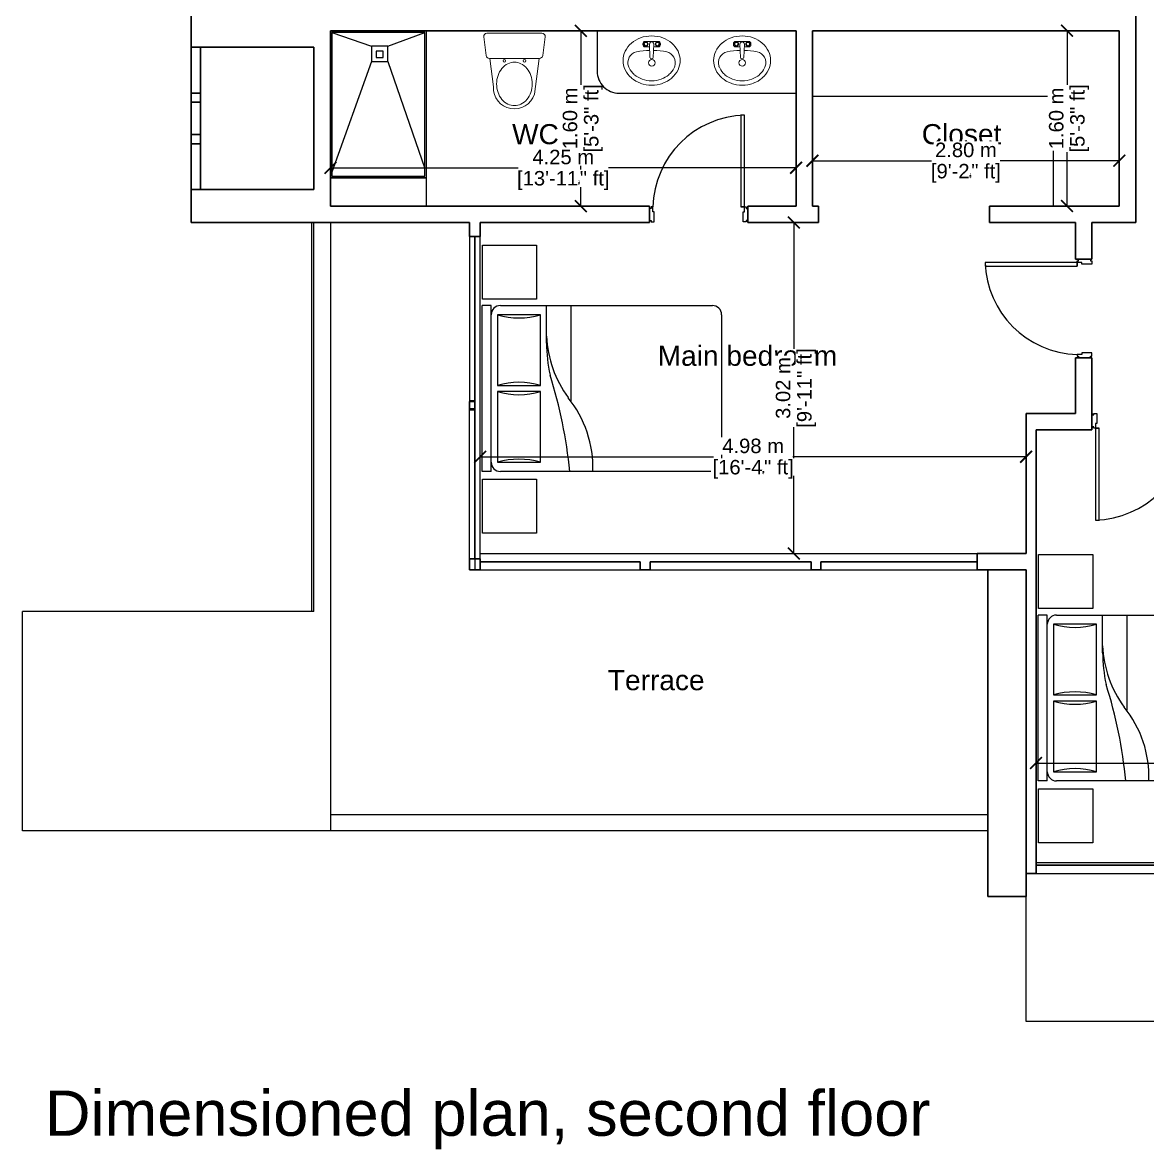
# Model space of a CAD drawing. Header units: metres. Extents: x 244.4 to 340.3, y -4.1 to 64.3.
# Drawn here: x 323.92 to 334.19, y 34.05 to 44.33 of the extents above; entities that cross this region are included whole.
import ezdxf

# ---------------------------------------------------------------- set-up
doc = ezdxf.new("R2010")
doc.units = ezdxf.units.M
doc.layers.get('Defpoints').update_dxf_attribs({"lineweight": 0})
for name, color, linetype, lineweight in [('200', 7, 'Continuous', 0), ('inne_gulv', 7, 'Continuous', 15), ('pza. sanitarias', 7, 'Continuous', 15), ('SectionCutEdges', 6, 'Continuous', 30)]:
    doc.layers.add(name, color=color, linetype=linetype, lineweight=lineweight)
doc.layers.add('Edges', color=7, linetype='Continuous')
doc.layers.add('lines', color=2, linetype='Continuous')
doc.styles.get("Standard").update_dxf_attribs({"font": 'arial.ttf'})
doc.styles.add('TEXTS', font='swissl.ttf')
doc.dimstyles.new('Copy of DIMTEXT', dxfattribs={"dimscale": 0.3, "dimtxt": 0.22, "dimasz": 0.18, "dimexe": 0.05, "dimexo": 0.05, "dimgap": 0.05, "dimtad": 0, "dimzin": 1, "dimdsep": 46, "dimtxsty": 'TEXTS', "dimblk": 'ARCHTICK', "dimcen": 0.1, "dimclrd": 256, "dimclre": 6, "dimclrt": 7, "dimadec": 0, "dimazin": 0, "dimtfac": 0.15, "dimtix": 1, "dimtofl": 0, "dimtmove": 1, "dimatfit": 3, "dimldrblk": 'OPEN', "dimfxl": 0, "dimtolj": 1, "dimtzin": 0, "dimarcsym": 0})

# ---------------------------------------------------------------- blocks, each defined once
blk = doc.blocks.new('bed1p')
at = {"layer": 'lines'}
for p, q in [((35620.207, 16324.102), (35620.207, 16324.595)), ((35620.207, 16324.595), (35620.699, 16324.595)), ((35620.699, 16324.595), (35620.699, 16324.102)), ((35620.771, 16324.6), (35622.284, 16324.6)), ((35620.771, 16324.516), (35620.771, 16324.6)), ((35620.771, 16324.516), (35622.284, 16324.516)), ((35622.284, 16324.516), (35622.284, 16324.6)), ((35622.344, 16324.102), (35622.344, 16324.595)), ((35622.344, 16324.595), (35622.836, 16324.595)), ((35622.836, 16324.595), (35622.836, 16324.102)), ((35620.771, 16322.498), (35620.771, 16324.432)), ((35620.855, 16324.46), (35620.855, 16324.067)), ((35621.499, 16324.46), (35620.855, 16324.46)), ((35621.499, 16324.067), (35621.499, 16324.46)), ((35622.2, 16324.46), (35621.555, 16324.46)), ((35621.555, 16324.46), (35621.555, 16324.067)), ((35622.2, 16324.067), (35622.2, 16324.46)), ((35622.284, 16324.432), (35622.284, 16322.498)), ((35620.699, 16324.102), (35620.207, 16324.102)), ((35622.836, 16324.102), (35622.344, 16324.102)), ((35620.855, 16324.067), (35621.499, 16324.067)), ((35621.555, 16324.067), (35622.2, 16324.067)), ((35621.941, 16324.011), (35622.284, 16324.011)), ((35621.415, 16323.787), (35622.284, 16323.787)), ((35622.2, 16322.414), (35620.855, 16322.414))]:
    blk.add_line(p, q, dxfattribs=at)
for centre, radius, start, end in [((35620.855, 16324.432), 0.0841, 90, 180), ((35622.2, 16324.432), 0.0841, 0, 90), ((35620.182, 16324.263), 0.701, 343.7398, 16.2602), ((35622.172, 16324.263), 0.701, 163.7398, 196.2602), ((35620.883, 16324.263), 0.701, 343.7398, 16.2602), ((35622.873, 16324.263), 0.701, 163.7398, 196.2602), ((35622.05, 16322.982), 1.03, 92.5398, 126.0403), ((35621.941, 16322.666), 1.345, 89.9814, 102.4667), ((35620.38, 16327.968), 4.186, 275.3572, 287.6665), ((35620.813, 16324.579), 0.99, 267.5673, 309.5461), ((35620.855, 16322.498), 0.0841, 180, 270), ((35622.2, 16322.498), 0.0841, 270, 0)]:
    blk.add_arc(centre, radius, start, end, dxfattribs=at)
blk = doc.blocks.new('*U111')
blk.add_lwpolyline([(34, 1124, -0.396717), (966, 192)], format="xyb")
for points in [[(72, 192), (34, 192), (34, 1122), (72, 1122)], [(34, 192), (17, 192), (17, 192), (17, 192), (17, 192), (17, 177), (0, 177), (0, 191), (0, 41), (0, 56), (17, 56), (17, 41), (34, 41), (34, 41), (50, 41), (50, 144), (34, 144)], [(1000, 177), (1000, 192), (1000, 192), (1000, 41), (1000, 56), (983, 56), (983, 41), (966, 41), (966, 41), (950, 41), (950, 144), (966, 144), (966, 192), (983, 192), (983, 177)]]:
    blk.add_lwpolyline(points, close=True)
blk.add_lwpolyline([(34, 192), (72, 192)])
blk = doc.blocks.new('A$C3CB96B6D')
at = {"layer": 'pza. sanitarias'}
for p, q in [((0.056, 0.23), (0.098, 0.557)), ((0.505, 0.23), (0.471, 0.49)), ((0.509, 0.23), (0.052, 0.23)), ((0, 0.034), (0.022, 0.204)), ((0.561, 0.034), (0.539, 0.204)), ((0.531, 0), (0.03, 0))]:
    blk.add_line(p, q, dxfattribs=at)
blk.add_lwpolyline([(0.281, 0.66, 0.116506), (0.221, 0.646, 0.104219), (0.166, 0.603, 0.090534), (0.131, 0.54, 0.082773), (0.118, 0.462, 0.082773), (0.131, 0.384, 0.090534), (0.166, 0.321, 0.104219), (0.221, 0.278, 0.116506), (0.281, 0.264, 0.116506), (0.34, 0.278, 0.104219), (0.395, 0.321, 0.090534), (0.43, 0.384, 0.082773), (0.443, 0.462, 0.082773), (0.43, 0.54, 0.090534), (0.395, 0.603, 0.104219), (0.34, 0.646, 0.116506)], format="xyb", close=True, dxfattribs=at)
for centre in [(0.188, 0.251), (0.373, 0.251)]:
    blk.add_circle(centre, 0.0119, dxfattribs=at)
for centre, radius, start, end in [((0.281, 0.499), 0.191, 357.3127, 162.4499), ((0.052, 0.2), 0.03, 90, 172.5686), ((0.509, 0.2), 0.03, 7.4314, 90), ((0.03, 0.03), 0.03, 172.5686, 270), ((0.531, 0.03), 0.03, 270, 7.4314)]:
    blk.add_arc(centre, radius, start, end, dxfattribs=at)
blk = doc.blocks.new('lva987')
at = {"color": 7}
for p, q in [((35580.39, 16334.626), (35580.39, 16334.616)), ((35580.41, 16334.646), (35580.53, 16334.646)), ((35580.41, 16334.596), (35580.451, 16334.596)), ((35580.45, 16334.621), (35580.454, 16334.5)), ((35580.49, 16334.621), (35580.485, 16334.5)), ((35580.489, 16334.596), (35580.53, 16334.596)), ((35580.55, 16334.626), (35580.55, 16334.616)), ((35580.469, 16334.486), (35580.47, 16334.486))]:
    blk.add_line(p, q, dxfattribs=at)
for centre, radius in [((35580.417, 16334.621), 0.02), ((35580.417, 16334.621), 0.015), ((35580.522, 16334.621), 0.02), ((35580.522, 16334.621), 0.015), ((35580.471, 16334.45), 0.03)]:
    blk.add_circle(centre, radius, dxfattribs=at)
for centre, radius, start, end in [((35580.47, 16334.396), 0.3, 90, 109.7204), ((35580.47, 16334.396), 0.3, 70.2796, 90), ((35580.436, 16334.456), 0.23, 130.8724, 154.422), ((35580.457, 16334.433), 0.261, 109.7204, 130.8724), ((35580.41, 16334.626), 0.02, 90, 180), ((35580.41, 16334.616), 0.02, 180, 270), ((35580.47, 16334.621), 0.02, 355.7673, 184.2327), ((35580.53, 16334.626), 0.02, 0, 90), ((35580.53, 16334.616), 0.02, 270, 0), ((35580.483, 16334.433), 0.261, 49.1276, 70.2796), ((35580.503, 16334.456), 0.23, 25.578, 49.1276), ((35580.405, 16334.471), 0.196, 154.422, 180), ((35580.353, 16334.452), 0.1, 102.1704, 199.6119), ((35580.454, 16333.984), 0.579, 90.2085, 102.1704), ((35580.469, 16334.501), 0.015, 182.1164, 270), ((35580.47, 16334.501), 0.015, 270, 357.8836), ((35580.485, 16333.984), 0.579, 77.8296, 89.7915), ((35580.586, 16334.452), 0.1, 340.3881, 77.8296), ((35580.534, 16334.471), 0.196, 0, 25.578), ((35580.405, 16334.471), 0.196, 180, 205.578), ((35580.436, 16334.486), 0.23, 205.578, 229.1276), ((35580.405, 16334.471), 0.156, 199.6119, 205.578), ((35580.436, 16334.486), 0.19, 205.578, 229.1276), ((35580.503, 16334.486), 0.19, 310.8724, 334.422), ((35580.503, 16334.486), 0.23, 310.8724, 334.422), ((35580.534, 16334.471), 0.156, 334.422, 340.3881), ((35580.534, 16334.471), 0.196, 334.422, 0), ((35580.457, 16334.509), 0.261, 229.1276, 250.2796), ((35580.457, 16334.509), 0.221, 229.1276, 250.2796), ((35580.47, 16334.545), 0.26, 250.2796, 270), ((35580.47, 16334.545), 0.26, 270, 289.7204), ((35580.483, 16334.509), 0.221, 289.7204, 310.8724), ((35580.483, 16334.509), 0.261, 289.7204, 310.8724), ((35580.47, 16334.545), 0.3, 250.2796, 270), ((35580.47, 16334.545), 0.3, 270, 289.7204)]:
    blk.add_arc(centre, radius, start, end, dxfattribs=at)
blk = doc.blocks.new('gtyhk')
at = {"layer": 'Edges'}
for p, q in [((35654.354, 16364.978), (35654.354, 16365.853)), ((35654.354, 16365.853), (35655.695, 16365.853)), ((35655.695, 16365.853), (35655.695, 16364.978)), ((35655.681, 16365.839), (35654.368, 16365.839)), ((35654.368, 16365.839), (35654.368, 16364.992)), ((35654.494, 16365.503), (35654.368, 16365.839)), ((35654.635, 16365.503), (35655.611, 16365.839)), ((35655.681, 16364.992), (35655.681, 16365.839)), ((35654.635, 16365.503), (35654.494, 16365.503)), ((35654.494, 16365.503), (35654.494, 16365.352)), ((35654.598, 16365.458), (35654.54, 16365.458)), ((35654.54, 16365.458), (35654.54, 16365.394)), ((35654.598, 16365.394), (35654.598, 16365.458)), ((35654.635, 16365.352), (35654.635, 16365.503)), ((35654.368, 16364.992), (35654.494, 16365.352)), ((35654.494, 16365.352), (35654.635, 16365.352)), ((35654.54, 16365.394), (35654.598, 16365.394)), ((35654.635, 16365.352), (35655.642, 16364.992)), ((35655.695, 16364.978), (35654.354, 16364.978)), ((35654.368, 16364.992), (35655.681, 16364.992))]:
    blk.add_line(p, q, dxfattribs=at)
blk = doc.blocks.new('_ArchTick')
at = {"color": 0, "linetype": 'ByBlock', "const_width": 0.15}
blk.add_lwpolyline([(-0.5, -0.5), (0.5, 0.5)], dxfattribs=at)
blk = doc.blocks.new('*D155')
at = {"layer": 'Defpoints', "color": 0, "transparency": 16777216}
for p in [(336.274, 37.574), (333.174, 37.37), (336.274, 37.37)]:
    blk.add_point(p, dxfattribs=at)
at = {"layer": 'Edges', "color": 6, "lineweight": -2, "transparency": 16777216}
for p, q in [((333.174, 37.4), (333.174, 37.604)), ((336.274, 37.4), (336.274, 37.604))]:
    blk.add_line(p, q, dxfattribs=at)
at = {"layer": 'Edges', "lineweight": -2, "transparency": 16777216}
for p, q in [((333.174, 37.574), (334.368, 37.574)), ((336.274, 37.574), (335.08, 37.574))]:
    blk.add_line(p, q, dxfattribs=at)
at = {"layer": 'Edges', "lineweight": -2, "transparency": 16777216, "xscale": 0.108, "yscale": 0.108, "zscale": 0.108, "rotation": 180}
blk.add_blockref('_ArchTick', (333.174, 37.574), dxfattribs=at)
at = {"layer": 'Edges', "lineweight": -2, "transparency": 16777216, "xscale": 0.108, "yscale": 0.108, "zscale": 0.108}
blk.add_blockref('_ArchTick', (336.274, 37.574), dxfattribs=at)
at = {"layer": 'Edges', "color": 7, "transparency": 16777216, "insert": (334.724, 37.672), "char_height": 0.132, "attachment_point": 5, "style": 'TEXTS', "bg_fill": 3, "box_fill_scale": 1.1, "bg_fill_color": 256, "bg_fill_true_color": 13158600, "bg_fill_transparency": 0}
blk.add_mtext('\\A1;3.10 m', dxfattribs=at)
at = {"layer": 'Edges', "color": 7, "transparency": 16777216, "insert": (334.724, 37.459), "char_height": 0.132, "attachment_point": 5, "style": 'TEXTS', "bg_fill": 3, "box_fill_scale": 1.1, "bg_fill_color": 256, "bg_fill_true_color": 13158600, "bg_fill_transparency": 0}
blk.add_mtext('\\A1;[10\'-2" ft]', dxfattribs=at)
blk = doc.blocks.new('_Open')
at = {"color": 0, "linetype": 'ByBlock', "lineweight": -2}
for p, q in [((-1, 0.167), (0, 0)), ((-1, -0.167), (0, 0)), ((0, 0), (-1, 0))]:
    blk.add_line(p, q, dxfattribs=at)
blk = doc.blocks.new('*D157')
at = {"layer": 'Defpoints', "color": 0, "transparency": 16777216}
for p in [(330.868, 42.506), (330.868, 39.486), (330.964, 39.486)]:
    blk.add_point(p, dxfattribs=at)
at = {"layer": 'Edges', "color": 6, "lineweight": -2, "transparency": 16777216}
for p, q in [((330.898, 42.506), (330.994, 42.506)), ((330.898, 39.486), (330.994, 39.486))]:
    blk.add_line(p, q, dxfattribs=at)
at = {"layer": 'Edges', "lineweight": -2, "transparency": 16777216}
for p, q in [((330.964, 42.506), (330.964, 41.352)), ((330.964, 39.486), (330.964, 40.64))]:
    blk.add_line(p, q, dxfattribs=at)
at = {"layer": 'Edges', "lineweight": -2, "transparency": 16777216, "xscale": 0.108, "yscale": 0.108, "zscale": 0.108}
for p, rotation in [((330.964, 42.506), 90), ((330.964, 39.486), 270)]:
    blk.add_blockref('_ArchTick', p, dxfattribs=dict(at, rotation=rotation))
at = {"layer": 'Edges', "color": 7, "transparency": 16777216, "insert": (330.866, 40.996), "char_height": 0.132, "attachment_point": 5, "rotation": 90, "style": 'TEXTS', "bg_fill": 3, "box_fill_scale": 1.1, "bg_fill_color": 256, "bg_fill_true_color": 13158600, "bg_fill_transparency": 0}
blk.add_mtext('\\A1;3.02 m', dxfattribs=at)
at = {"layer": 'Edges', "color": 7, "transparency": 16777216, "insert": (331.079, 40.996), "char_height": 0.132, "attachment_point": 5, "rotation": 90, "style": 'TEXTS', "bg_fill": 3, "box_fill_scale": 1.1, "bg_fill_color": 256, "bg_fill_true_color": 13158600, "bg_fill_transparency": 0}
blk.add_mtext('\\A1;[9\'-11" ft]', dxfattribs=at)
blk = doc.blocks.new('*D158')
at = {"layer": 'Defpoints', "color": 0, "transparency": 16777216}
for p in [(333.084, 40.369), (328.101, 40.099), (333.084, 40.099)]:
    blk.add_point(p, dxfattribs=at)
at = {"layer": 'Edges', "color": 6, "lineweight": -2, "transparency": 16777216}
for p, q in [((328.101, 40.129), (328.101, 40.399)), ((333.084, 40.129), (333.084, 40.399))]:
    blk.add_line(p, q, dxfattribs=at)
at = {"layer": 'Edges', "lineweight": -2, "transparency": 16777216}
for p, q in [((328.101, 40.369), (330.229, 40.369)), ((333.084, 40.369), (330.955, 40.369))]:
    blk.add_line(p, q, dxfattribs=at)
at = {"layer": 'Edges', "lineweight": -2, "transparency": 16777216, "xscale": 0.108, "yscale": 0.108, "zscale": 0.108, "rotation": 180}
blk.add_blockref('_ArchTick', (328.101, 40.369), dxfattribs=at)
at = {"layer": 'Edges', "lineweight": -2, "transparency": 16777216, "xscale": 0.108, "yscale": 0.108, "zscale": 0.108}
blk.add_blockref('_ArchTick', (333.084, 40.369), dxfattribs=at)
at = {"layer": 'Edges', "color": 7, "transparency": 16777216, "insert": (330.592, 40.467), "char_height": 0.132, "attachment_point": 5, "style": 'TEXTS', "bg_fill": 3, "box_fill_scale": 1.1, "bg_fill_color": 256, "bg_fill_true_color": 13158600, "bg_fill_transparency": 0}
blk.add_mtext('\\A1;4.98 m', dxfattribs=at)
at = {"layer": 'Edges', "color": 7, "transparency": 16777216, "insert": (330.592, 40.254), "char_height": 0.132, "attachment_point": 5, "style": 'TEXTS', "bg_fill": 3, "box_fill_scale": 1.1, "bg_fill_color": 256, "bg_fill_true_color": 13158600, "bg_fill_transparency": 0}
blk.add_mtext('\\A1;[16\'-4{\\H0.15x;\\S1/4;}" ft]', dxfattribs=at)
blk = doc.blocks.new('*D159')
at = {"layer": 'Defpoints', "color": 0, "transparency": 16777216}
for p in [(328.995, 44.256), (328.995, 42.656), (329.019, 42.656)]:
    blk.add_point(p, dxfattribs=at)
at = {"layer": 'Edges', "color": 6, "lineweight": -2, "transparency": 16777216}
for p, q in [((329.019, 44.256), (329.049, 44.256)), ((329.019, 42.656), (329.049, 42.656))]:
    blk.add_line(p, q, dxfattribs=at)
at = {"layer": 'Edges', "lineweight": -2, "transparency": 16777216}
for p, q in [((329.019, 44.256), (329.019, 43.763)), ((329.019, 42.656), (329.019, 43.148))]:
    blk.add_line(p, q, dxfattribs=at)
at = {"layer": 'Edges', "lineweight": -2, "transparency": 16777216, "xscale": 0.108, "yscale": 0.108, "zscale": 0.108}
for p, rotation in [((329.019, 44.256), 90), ((329.019, 42.656), 270)]:
    blk.add_blockref('_ArchTick', p, dxfattribs=dict(at, rotation=rotation))
at = {"layer": 'Edges', "color": 7, "transparency": 16777216, "insert": (328.921, 43.456), "char_height": 0.132, "attachment_point": 5, "rotation": 90, "style": 'TEXTS', "bg_fill": 3, "box_fill_scale": 1.1, "bg_fill_color": 256, "bg_fill_true_color": 13158600, "bg_fill_transparency": 0}
blk.add_mtext('\\A1;1.60 m', dxfattribs=at)
at = {"layer": 'Edges', "color": 7, "transparency": 16777216, "insert": (329.134, 43.456), "char_height": 0.132, "attachment_point": 5, "rotation": 90, "style": 'TEXTS', "bg_fill": 3, "box_fill_scale": 1.1, "bg_fill_color": 256, "bg_fill_true_color": 13158600, "bg_fill_transparency": 0}
blk.add_mtext('\\A1;[5\'-3" ft]', dxfattribs=at)
blk = doc.blocks.new('*D160')
at = {"layer": 'Defpoints', "color": 0, "transparency": 16777216}
for p in [(330.984, 43.005), (326.734, 42.656), (330.984, 42.656)]:
    blk.add_point(p, dxfattribs=at)
at = {"layer": 'Edges', "color": 6, "lineweight": -2, "transparency": 16777216}
for p, q in [((326.734, 42.686), (326.734, 43.035)), ((330.984, 42.686), (330.984, 43.035))]:
    blk.add_line(p, q, dxfattribs=at)
at = {"layer": 'Edges', "lineweight": -2, "transparency": 16777216}
for p, q in [((326.734, 43.005), (328.447, 43.005)), ((330.984, 43.005), (329.271, 43.005))]:
    blk.add_line(p, q, dxfattribs=at)
at = {"layer": 'Edges', "lineweight": -2, "transparency": 16777216, "xscale": 0.108, "yscale": 0.108, "zscale": 0.108, "rotation": 180}
blk.add_blockref('_ArchTick', (326.734, 43.005), dxfattribs=at)
at = {"layer": 'Edges', "lineweight": -2, "transparency": 16777216, "xscale": 0.108, "yscale": 0.108, "zscale": 0.108}
blk.add_blockref('_ArchTick', (330.984, 43.005), dxfattribs=at)
at = {"layer": 'Edges', "color": 7, "transparency": 16777216, "insert": (328.859, 43.103), "char_height": 0.132, "attachment_point": 5, "style": 'TEXTS', "bg_fill": 3, "box_fill_scale": 1.1, "bg_fill_color": 256, "bg_fill_true_color": 13158600, "bg_fill_transparency": 0}
blk.add_mtext('\\A1;4.25 m', dxfattribs=at)
at = {"layer": 'Edges', "color": 7, "transparency": 16777216, "insert": (328.859, 42.89), "char_height": 0.132, "attachment_point": 5, "style": 'TEXTS', "bg_fill": 3, "box_fill_scale": 1.1, "bg_fill_color": 256, "bg_fill_true_color": 13158600, "bg_fill_transparency": 0}
blk.add_mtext('\\A1;[13\'-11{\\H0.15x;\\S1/4;}" ft]', dxfattribs=at)
blk = doc.blocks.new('*D161')
at = {"layer": 'Defpoints', "color": 0, "transparency": 16777216}
for p in [(331.134, 43.142), (333.934, 43.142), (333.934, 43.07)]:
    blk.add_point(p, dxfattribs=at)
at = {"layer": 'Edges', "color": 6, "lineweight": -2, "transparency": 16777216}
for p, q in [((331.134, 43.112), (331.134, 43.04)), ((333.934, 43.112), (333.934, 43.04))]:
    blk.add_line(p, q, dxfattribs=at)
at = {"layer": 'Edges', "lineweight": -2, "transparency": 16777216}
for p, q in [((331.134, 43.07), (332.22, 43.07)), ((333.934, 43.07), (332.848, 43.07))]:
    blk.add_line(p, q, dxfattribs=at)
at = {"layer": 'Edges', "lineweight": -2, "transparency": 16777216, "xscale": 0.108, "yscale": 0.108, "zscale": 0.108, "rotation": 180}
blk.add_blockref('_ArchTick', (331.134, 43.07), dxfattribs=at)
at = {"layer": 'Edges', "lineweight": -2, "transparency": 16777216, "xscale": 0.108, "yscale": 0.108, "zscale": 0.108}
blk.add_blockref('_ArchTick', (333.934, 43.07), dxfattribs=at)
at = {"layer": 'Edges', "color": 7, "transparency": 16777216, "insert": (332.534, 43.168), "char_height": 0.132, "attachment_point": 5, "style": 'TEXTS', "bg_fill": 3, "box_fill_scale": 1.1, "bg_fill_color": 256, "bg_fill_true_color": 13158600, "bg_fill_transparency": 0}
blk.add_mtext('\\A1;2.80 m', dxfattribs=at)
at = {"layer": 'Edges', "color": 7, "transparency": 16777216, "insert": (332.534, 42.955), "char_height": 0.132, "attachment_point": 5, "style": 'TEXTS', "bg_fill": 3, "box_fill_scale": 1.1, "bg_fill_color": 256, "bg_fill_true_color": 13158600, "bg_fill_transparency": 0}
blk.add_mtext('\\A1;[9\'-2{\\H0.15x;\\S1/4;}" ft]', dxfattribs=at)
blk = doc.blocks.new('*D162')
at = {"layer": 'Defpoints', "color": 0, "transparency": 16777216}
for p in [(333.597, 44.256), (333.457, 42.656), (333.597, 42.656)]:
    blk.add_point(p, dxfattribs=at)
at = {"layer": 'Edges', "color": 6, "lineweight": -2, "transparency": 16777216}
for p, q in [((333.567, 44.256), (333.427, 44.256)), ((333.567, 42.656), (333.427, 42.656))]:
    blk.add_line(p, q, dxfattribs=at)
at = {"layer": 'Edges', "lineweight": -2, "transparency": 16777216}
for p, q in [((333.457, 44.256), (333.457, 43.763)), ((333.457, 42.656), (333.457, 43.148))]:
    blk.add_line(p, q, dxfattribs=at)
at = {"layer": 'Edges', "lineweight": -2, "transparency": 16777216, "xscale": 0.108, "yscale": 0.108, "zscale": 0.108}
for p, rotation in [((333.457, 44.256), 90), ((333.457, 42.656), 270)]:
    blk.add_blockref('_ArchTick', p, dxfattribs=dict(at, rotation=rotation))
at = {"layer": 'Edges', "color": 7, "transparency": 16777216, "insert": (333.359, 43.456), "char_height": 0.132, "attachment_point": 5, "rotation": 90, "style": 'TEXTS', "bg_fill": 3, "box_fill_scale": 1.1, "bg_fill_color": 256, "bg_fill_true_color": 13158600, "bg_fill_transparency": 0}
blk.add_mtext('\\A1;1.60 m', dxfattribs=at)
at = {"layer": 'Edges', "color": 7, "transparency": 16777216, "insert": (333.571, 43.456), "char_height": 0.132, "attachment_point": 5, "rotation": 90, "style": 'TEXTS', "bg_fill": 3, "box_fill_scale": 1.1, "bg_fill_color": 256, "bg_fill_true_color": 13158600, "bg_fill_transparency": 0}
blk.add_mtext('\\A1;[5\'-3" ft]', dxfattribs=at)

msp = doc.modelspace()

# ---------------------------------------------------------------- linework, layer by layer
for p, q in [((326.564, 38.956), (326.564, 42.506)), ((326.584, 38.956), (326.584, 42.506)), ((326.734, 42.506), (326.734, 36.956)), ((328.004, 42.377), (328.004, 40.872)), ((328.101, 39.437), (328.101, 42.377)), ((328.101, 39.486), (328.101, 42.377)), ((328.004, 40.883), (328.051, 40.883)), ((328.004, 40.809), (328.051, 40.809)), ((328.004, 39.437), (328.004, 40.798)), ((328.101, 39.486), (332.637, 39.486)), ((328.051, 39.437), (328.052, 39.336)), ((328.101, 39.336), (329.561, 39.336)), ((329.651, 39.336), (331.121, 39.336)), ((331.211, 39.336), (332.637, 39.336)), ((323.924, 36.956), (323.924, 38.956)), ((326.584, 38.956), (323.924, 38.956)), ((326.734, 37.106), (332.734, 37.106)), ((332.734, 36.956), (323.924, 36.956)), ((333.174, 36.666), (334.714, 36.666)), ((333.174, 36.566), (334.714, 36.566)), ((333.084, 35.216), (333.084, 36.356)), ((340.147, 35.216), (333.084, 35.216))]:
    msp.add_line(p, q)
at = {"layer": 'Edges'}
for p, q in [((333.334, 43.656), (331.134, 43.656)), ((333.334, 42.656), (333.334, 43.656))]:
    msp.add_line(p, q, dxfattribs=at)
msp.add_lwpolyline([(330.984, 44.256), (329.168, 44.256), (329.168, 43.886, 0.414214), (329.368, 43.686), (330.984, 43.686)], format="xyb", close=True, dxfattribs=at)
msp.add_lwpolyline([(326.734, 42.915), (327.609, 42.915), (327.609, 42.656), (326.734, 42.656)], close=True, dxfattribs=at)
at = {"layer": 'SectionCutEdges'}
for p, q in [((325.464, 42.506), (325.464, 44.406)), ((334.084, 42.506), (334.084, 44.406)), ((326.734, 42.656), (326.734, 44.256)), ((330.984, 44.256), (326.734, 44.256)), ((330.984, 44.256), (328.874, 44.256)), ((330.984, 42.656), (330.984, 44.256)), ((333.934, 44.256), (331.134, 44.256)), ((331.134, 44.256), (331.134, 42.656)), ((333.934, 42.656), (333.934, 44.256)), ((326.584, 44.106), (325.464, 44.106)), ((325.547, 44.106), (325.547, 42.806)), ((326.584, 42.806), (326.584, 44.106)), ((325.464, 43.687), (325.547, 43.687)), ((325.547, 43.604), (325.464, 43.604)), ((325.464, 43.308), (325.547, 43.308)), ((325.547, 43.225), (325.464, 43.225)), ((325.464, 42.806), (326.584, 42.806)), ((326.734, 42.656), (329.645, 42.656)), ((329.645, 42.506), (329.645, 42.656)), ((330.545, 42.506), (330.545, 42.656)), ((330.545, 42.656), (330.984, 42.656)), ((331.134, 42.656), (331.19, 42.656)), ((331.19, 42.506), (331.19, 42.656)), ((332.75, 42.506), (332.75, 42.656)), ((332.75, 42.656), (333.934, 42.656)), ((325.464, 42.506), (328.004, 42.506)), ((328.004, 42.506), (328.004, 42.377)), ((328.101, 42.506), (328.101, 42.377)), ((329.645, 42.506), (328.101, 42.506)), ((331.19, 42.506), (330.545, 42.506)), ((333.534, 42.506), (332.75, 42.506)), ((333.534, 42.172), (333.534, 42.506)), ((333.684, 42.506), (334.084, 42.506)), ((333.684, 42.172), (333.684, 42.506)), ((328.004, 42.377), (328.101, 42.377)), ((328.051, 42.377), (328.051, 39.437)), ((333.684, 42.172), (333.534, 42.172)), ((333.534, 40.764), (333.534, 41.272)), ((333.534, 41.272), (333.684, 41.272)), ((333.684, 40.764), (333.684, 41.272)), ((328.004, 40.872), (328.004, 40.798)), ((328.051, 40.872), (328.004, 40.872)), ((328.004, 40.798), (328.051, 40.798)), ((333.084, 40.764), (333.534, 40.764)), ((333.084, 39.486), (333.084, 40.764)), ((333.684, 40.614), (333.684, 40.764)), ((333.174, 40.614), (333.684, 40.614)), ((333.174, 36.566), (333.174, 40.614)), ((333.174, 36.666), (333.174, 40.614)), ((332.637, 39.336), (332.637, 39.486)), ((332.637, 39.486), (333.084, 39.486)), ((328.004, 39.437), (328.004, 39.336)), ((328.101, 39.437), (328.004, 39.437)), ((328.101, 39.336), (328.101, 39.437)), ((329.561, 39.411), (328.101, 39.411)), ((329.561, 39.411), (329.561, 39.336)), ((331.121, 39.411), (329.651, 39.411)), ((329.651, 39.411), (329.651, 39.336)), ((331.121, 39.411), (331.121, 39.336)), ((332.637, 39.411), (331.211, 39.411)), ((331.211, 39.411), (331.211, 39.336)), ((328.101, 39.336), (328.004, 39.336)), ((329.561, 39.336), (329.651, 39.336)), ((331.121, 39.336), (331.211, 39.336)), ((332.637, 39.336), (333.084, 39.336)), ((332.734, 39.336), (332.734, 36.356)), ((333.084, 39.336), (333.084, 36.356)), ((333.174, 36.641), (336.384, 36.641)), ((333.174, 36.566), (333.084, 36.566)), ((332.734, 36.356), (333.084, 36.356))]:
    msp.add_line(p, q, dxfattribs=at)

# ---------------------------------------------------------------- block references
at = {"xscale": -0.0009000000000045201, "yscale": 0.0009000000000045201, "zscale": 0.0009000000000045201}
msp.add_blockref('*U111', (330.545, 42.475), dxfattribs=at)
for p, rotation in [((333.721, 42.172), 90), ((333.685, 40.801), 180)]:
    msp.add_blockref('*U111', p, dxfattribs=dict(at, rotation=rotation))
at = {"layer": '200', "linetype": 'Continuous', "rotation": 90}
for p in [(16652.718, -35580.536), (16657.793, -35583.36)]:
    msp.add_blockref('bed1p', p, dxfattribs=at)
at = {"layer": 'inne_gulv', "linetype": 'Continuous', "rotation": 270}
msp.add_blockref('gtyhk', (-16038.244, 35698.609), dxfattribs=at)
at = {"layer": 'inne_gulv', "linetype": 'Continuous'}
for p in [(-35250.804, -16290.487), (-35249.978, -16290.487)]:
    msp.add_blockref('lva987', p, dxfattribs=at)
at = {"layer": 'pza. sanitarias', "extrusion": (0, 0, -1), "xscale": -1, "zscale": -1, "rotation": 180}
msp.add_blockref('A$C3CB96B6D', (-328.694, 44.233), dxfattribs=at)

# ---------------------------------------------------------------- texts
at = {"layer": 'Edges', "attachment_point": 1}
for s, insert, char_height, width in [('WC', (328.392, 43.404), 0.1835, 1.56145), ('Closet', (332.131, 43.404), 0.1835, 1.56145), ('Main bedroom', (329.721, 41.382), 0.18352, 1.56145), ('Terrace', (329.266, 38.422), 0.1835, 1.56145), ('Dimensioned plan, second floor', (324.128, 34.586), 0.41304, 8.77068)]:
    msp.add_mtext(s, dxfattribs=dict(at, insert=insert, char_height=char_height, width=width))

# ---------------------------------------------------------------- next in the draw order: dimensions: what is measured, and where the dimension line sits
at = {"layer": 'Edges'}
for base, p1, p2, picture, middle in [((329.019, 42.656), (328.995, 44.256), (328.995, 42.656), '*D159', (329.019, 43.456)), ((330.964, 39.486), (330.868, 42.506), (330.868, 39.486), '*D157', (330.964, 40.996))]:
    dim = msp.add_linear_dim(base=base, p1=p1, p2=p2, angle=90, dimstyle='Copy of DIMTEXT', override={"dimscale": 0.6, "dimpost": ' m\\X', "dimfxl": 0.9, "dimfxlon": 1, "dimtfill": 1}, dxfattribs=at)
    dim.commit()
    dim.dimension.update_dxf_attribs({"geometry": picture, "text_midpoint": middle})
dim = msp.add_linear_dim(base=(336.274, 37.574), p1=(333.174, 37.37), p2=(336.274, 37.37), dimstyle='Copy of DIMTEXT', override={"dimscale": 0.6, "dimpost": ' m\\X', "dimfxl": 0.9, "dimfxlon": 1, "dimtfill": 1}, dxfattribs=at)
dim.commit()
dim.dimension.update_dxf_attribs({"geometry": '*D155', "text_midpoint": (334.724, 37.574)})

# ---------------------------------------------------------------- next in the draw order: dimensions: what is measured, and where the dimension line sits
for base, p1, p2, picture, middle in [((330.984, 43.005), (326.734, 42.656), (330.984, 42.656), '*D160', (328.859, 43.005)), ((333.084, 40.369), (328.101, 40.099), (333.084, 40.099), '*D158', (330.592, 40.369))]:
    dim = msp.add_linear_dim(base=base, p1=p1, p2=p2, dimstyle='Copy of DIMTEXT', override={"dimscale": 0.6, "dimpost": ' m\\X', "dimfxl": 0.9, "dimfxlon": 1, "dimtfill": 1}, dxfattribs=at)
    dim.commit()
    dim.dimension.update_dxf_attribs({"geometry": picture, "text_midpoint": middle})

# ---------------------------------------------------------------- next in the draw order: dimensions: what is measured, and where the dimension line sits
dim = msp.add_linear_dim(base=(333.934, 43.07), p1=(331.134, 43.142), p2=(333.934, 43.142), dimstyle='Copy of DIMTEXT', override={"dimscale": 0.6, "dimpost": ' m\\X', "dimfxl": 0.9, "dimfxlon": 1, "dimtfill": 1}, dxfattribs=at)
dim.commit()
dim.dimension.update_dxf_attribs({"geometry": '*D161', "text_midpoint": (332.534, 43.07)})

# ---------------------------------------------------------------- next in the draw order: dimensions: what is measured, and where the dimension line sits
dim = msp.add_linear_dim(base=(333.457, 42.656), p1=(333.597, 44.256), p2=(333.597, 42.656), angle=90, dimstyle='Copy of DIMTEXT', override={"dimscale": 0.6, "dimpost": ' m\\X', "dimfxl": 0.9, "dimfxlon": 1, "dimtfill": 1}, dxfattribs=at)
dim.commit()
dim.dimension.update_dxf_attribs({"geometry": '*D162', "text_midpoint": (333.457, 43.456)})

doc.saveas('drawing.dxf')
